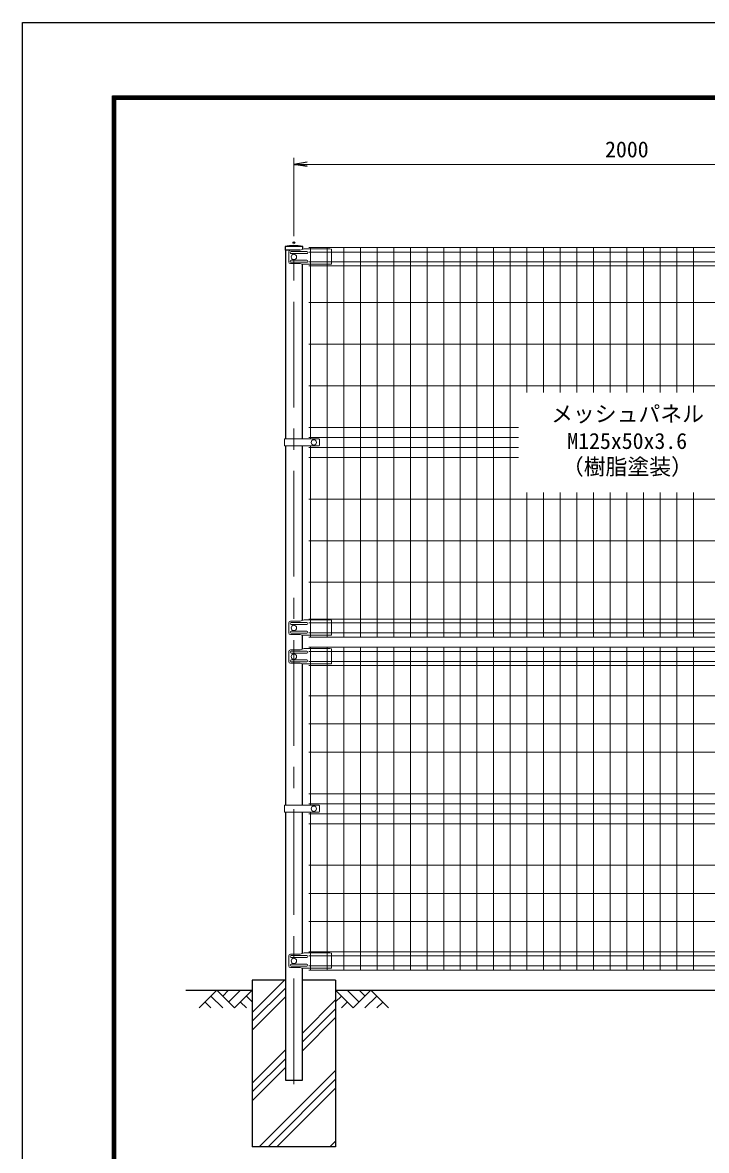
# Model space of a CAD drawing. Units: millimetres, scale not verified. Extents: x -4200 to 4200, y -2970 to 2970.
# Drawn here: x -4200 to -2146, y -417 to 2970 of the extents above; entities that cross this region are included whole.
import ezdxf
from ezdxf.enums import TextEntityAlignment as Align

# ---------------------------------------------------------------- set-up
doc = ezdxf.new("R2010")
doc.units = ezdxf.units.MM
doc.header["$LTSCALE"] = 10
doc.header["$PDMODE"] = 32
doc.header["$PDSIZE"] = 5
doc.linetypes.add('USER1', pattern=[50.8, 31.75, -6.35, 6.35, -6.35])
for name, color, linetype, lineweight in [('0-3_D-STR1', 1, 'Continuous', 25), ('0-4_D-BMK', 2, 'USER1', 13), ('0-5_D-STR-DIM', 7, 'Continuous', 13), ('0-8_D-STR2', 7, 'Continuous', 13), ('0-9_D-STR3', 3, 'Continuous', 13), ('0-A_D-STR-TXT', 7, 'Continuous', 13), ('0-B_D-DCR-HCH', 7, 'Continuous', 13), ('0-C_D-BGD', 7, 'Continuous', 25), ('0-D_D-STR4', 7, 'Continuous', 25), ('0-E_D-TTL', 7, 'Continuous', 25)]:
    doc.layers.add(name, color=color, linetype=linetype, lineweight=lineweight)
doc.layers.add('0-6_0', color=7, linetype='Continuous')
doc.layers.add('0-7_Defpoints', color=7, linetype='Continuous')
doc.styles.add('ＭＳ ゴシック', font='')
doc.styles.get('ＭＳ ゴシック').set_extended_font_data('MS Gothic')

# ---------------------------------------------------------------- blocks, each defined once
blk = doc.blocks.new('_Open')
at = {"layer": '0-6_0'}
blk.add_line((-10, 1.667), (0, 0), dxfattribs=at)
blk.add_lwpolyline([(-10, -1.667), (0, 0), (-10, 0)], dxfattribs=at)

msp = doc.modelspace()

# ---------------------------------------------------------------- linework, layer by layer
at = {"layer": '0-3_D-STR1'}
for p, q in [((-3358.37, 2296.98), (-3411.57, 2296.98)), ((-3411.57, 2296.98), (-3411.57, 2285.98)), ((-3358.37, 2296.98), (-3411.57, 2296.98)), ((-3411.57, 2296.98), (-3411.57, 2285.98)), ((-3365.62, 2285.98), (-3411.57, 2285.98)), ((-3365.62, 2285.98), (-3411.57, 2285.98)), ((-3410.37, 2285.98), (-3410.37, 1719.48)), ((-3358.37, 2288.49), (-3358.37, 2296.98)), ((-3358.37, 2288.49), (-3358.37, 2296.98)), ((-3359.57, 1719.48), (-3359.57, 2244.16)), ((-3410.37, 1698.48), (-3410.37, 619.48)), ((-3359.57, 1174.07), (-3359.57, 1698.48)), ((-3359.57, 1088.07), (-3359.57, 1130.16)), ((-3359.57, 619.48), (-3359.57, 1044.16)), ((-3410.37, 598.48), (-3410.37, -206.02)), ((-3359.57, 174.07), (-3359.57, 598.48)), ((-3359.57, -206.02), (-3359.57, 130.16)), ((-3410.37, -206.02), (-3359.57, -206.02))]:
    msp.add_line(p, q, dxfattribs=at)
msp.add_arc((-3384.97, 2180.55), 119.43, 77.13052, 102.86948, dxfattribs=at)
msp.add_arc((-3384.97, 2180.55), 119.43, 77.13052, 102.86948, dxfattribs=at)
at = {"layer": '0-4_D-BMK'}
msp.add_line((-3384.97, -218.02), (-3384.97, 2308.98), dxfattribs=at)
at = {"layer": '0-5_D-STR-DIM'}
for p, q in [((-3384.97, 2328.98), (-3384.97, 2563.98)), ((-3384.97, 2328.98), (-3384.97, 2563.98)), ((-3344.97, 2543.98), (-1424.97, 2543.98)), ((-3344.97, 2543.98), (-1424.97, 2543.98))]:
    msp.add_line(p, q, dxfattribs=at)
at = {"layer": '0-7_Defpoints'}
msp.add_point((-3384.97, 2308.98), dxfattribs=at)
at = {"layer": '0-8_D-STR2'}
for p, q in [((-1429.97, 2293.98), (-3339.97, 2293.98)), ((-1429.97, 2280.88), (-3339.97, 2280.88)), ((-3334.97, 1719.48), (-3334.97, 2293.98)), ((-3284.97, 1123.98), (-3284.97, 2293.98)), ((-3234.97, 1123.98), (-3234.97, 2293.98)), ((-3184.97, 1123.98), (-3184.97, 2293.98)), ((-3134.97, 1123.98), (-3134.97, 2293.98)), ((-3084.97, 1123.98), (-3084.97, 2293.98)), ((-3034.97, 1123.98), (-3034.97, 2293.98)), ((-2984.97, 1123.98), (-2984.97, 2293.98)), ((-2934.97, 1123.98), (-2934.97, 2293.98)), ((-2884.97, 1123.98), (-2884.97, 2293.98)), ((-2834.97, 1123.98), (-2834.97, 2293.98)), ((-2784.97, 1123.98), (-2784.97, 2293.98)), ((-2734.97, 1123.98), (-2734.97, 2293.98)), ((-2684.97, 1858.98), (-2684.97, 2293.98)), ((-2634.97, 1858.98), (-2634.97, 2293.98)), ((-2584.97, 1858.98), (-2584.97, 2293.98)), ((-2534.97, 1858.98), (-2534.97, 2293.98)), ((-2484.97, 1858.98), (-2484.97, 2293.98)), ((-2434.97, 1858.98), (-2434.97, 2293.98)), ((-2384.97, 1858.98), (-2384.97, 2293.98)), ((-2334.97, 1858.98), (-2334.97, 2293.98)), ((-2284.97, 1858.98), (-2284.97, 2293.98)), ((-2234.97, 1858.98), (-2234.97, 2293.98)), ((-2184.97, 1858.98), (-2184.97, 2293.98)), ((-1429.97, 2251.08), (-3339.97, 2251.08)), ((-1429.97, 2239.22), (-3339.97, 2239.22)), ((-1429.97, 2128.98), (-3339.97, 2128.98)), ((-1429.97, 2003.98), (-3339.97, 2003.98)), ((-1429.97, 1878.98), (-3339.97, 1878.98)), ((-2709.97, 1753.98), (-3339.97, 1753.98)), ((-2709.97, 1723.98), (-3339.97, 1723.98)), ((-2709.97, 1693.98), (-3339.97, 1693.98)), ((-3334.97, 1123.98), (-3334.97, 1698.48)), ((-2709.97, 1663.98), (-3339.97, 1663.98)), ((-2684.97, 1123.98), (-2684.97, 1558.98)), ((-2634.97, 1123.98), (-2634.97, 1558.98)), ((-2584.97, 1123.98), (-2584.97, 1558.98)), ((-2534.97, 1123.98), (-2534.97, 1558.98)), ((-2484.97, 1123.98), (-2484.97, 1558.98)), ((-2434.97, 1123.98), (-2434.97, 1558.98)), ((-2384.97, 1123.98), (-2384.97, 1558.98)), ((-2334.97, 1123.98), (-2334.97, 1558.98)), ((-2284.97, 1123.98), (-2284.97, 1558.98)), ((-2234.97, 1123.98), (-2234.97, 1558.98)), ((-2184.97, 1123.98), (-2184.97, 1558.98)), ((-1429.97, 1538.98), (-3339.97, 1538.98)), ((-1429.97, 1413.98), (-3339.97, 1413.98)), ((-1429.97, 1288.98), (-3339.97, 1288.98)), ((-1429.97, 1178.74), (-3339.97, 1178.74)), ((-1429.97, 1166.88), (-3339.97, 1166.88)), ((-1429.97, 1137.08), (-3339.97, 1137.08)), ((-1429.97, 1123.98), (-3339.97, 1123.98)), ((-1429.97, 1093.98), (-3339.97, 1093.98)), ((-3334.97, 619.48), (-3334.97, 1093.98)), ((-3284.97, 123.98), (-3284.97, 1093.98)), ((-3234.97, 123.98), (-3234.97, 1093.98)), ((-3184.97, 123.98), (-3184.97, 1093.98)), ((-3134.97, 123.98), (-3134.97, 1093.98)), ((-3084.97, 123.98), (-3084.97, 1093.98)), ((-3034.97, 123.98), (-3034.97, 1093.98)), ((-2984.97, 123.98), (-2984.97, 1093.98)), ((-2934.97, 123.98), (-2934.97, 1093.98)), ((-2884.97, 123.98), (-2884.97, 1093.98)), ((-2834.97, 123.98), (-2834.97, 1093.98)), ((-2784.97, 123.98), (-2784.97, 1093.98)), ((-2734.97, 123.98), (-2734.97, 1093.98)), ((-2684.97, 123.98), (-2684.97, 1093.98)), ((-2634.97, 123.98), (-2634.97, 1093.98)), ((-2584.97, 123.98), (-2584.97, 1093.98)), ((-2534.97, 123.98), (-2534.97, 1093.98)), ((-2484.97, 123.98), (-2484.97, 1093.98)), ((-2434.97, 123.98), (-2434.97, 1093.98)), ((-2384.97, 123.98), (-2384.97, 1093.98)), ((-2334.97, 123.98), (-2334.97, 1093.98)), ((-2284.97, 123.98), (-2284.97, 1093.98)), ((-2234.97, 123.98), (-2234.97, 1093.98)), ((-2184.97, 123.98), (-2184.97, 1093.98)), ((-1429.97, 1080.88), (-3339.97, 1080.88)), ((-1429.97, 1051.08), (-3339.97, 1051.08)), ((-1429.97, 1039.22), (-3339.97, 1039.22)), ((-1429.97, 947.98), (-3339.97, 947.98)), ((-1429.97, 863.48), (-3339.97, 863.48)), ((-1429.97, 778.98), (-3339.97, 778.98)), ((-1429.97, 653.98), (-3339.97, 653.98)), ((-1429.97, 623.98), (-3339.97, 623.98)), ((-1429.97, 593.98), (-3339.97, 593.98)), ((-3334.97, 123.98), (-3334.97, 598.48)), ((-1429.97, 563.98), (-3339.97, 563.98)), ((-1429.97, 438.98), (-3339.97, 438.98)), ((-1429.97, 354.48), (-3339.97, 354.48)), ((-1429.97, 269.98), (-3339.97, 269.98)), ((-1429.97, 178.74), (-3339.97, 178.74)), ((-1429.97, 166.88), (-3339.97, 166.88)), ((-1429.97, 137.08), (-3339.97, 137.08)), ((-1429.97, 123.98), (-3339.97, 123.98))]:
    msp.add_line(p, q, dxfattribs=at)
at = {"layer": '0-9_D-STR3'}
for p, q in [((-3400.46, 2280.98), (-3400.46, 2250.98)), ((-3365.62, 2285.98), (-3395.46, 2285.98)), ((-3345.97, 2281.98), (-3393.39, 2281.98)), ((-3345.97, 2275.98), (-3393.39, 2275.98)), ((-3354.06, 2289.98), (-3365.62, 2285.98)), ((-3276.97, 2289.98), (-3354.06, 2289.98)), ((-3276.97, 2289.98), (-3271.97, 2288.98)), ((-3271.97, 2288.98), (-3271.97, 2245.16)), ((-3365.62, 2245.98), (-3395.46, 2245.98)), ((-3345.97, 2255.98), (-3393.39, 2255.98)), ((-3345.97, 2249.98), (-3393.39, 2249.98)), ((-3360.37, 2244.16), (-3365.62, 2245.98)), ((-3360.37, 2244.16), (-3272.97, 2244.16)), ((-3412.67, 1719.48), (-3309.99, 1719.48)), ((-3412.67, 1719.48), (-3412.67, 1698.48)), ((-3412.67, 1698.48), (-3309.99, 1698.48)), ((-3307.99, 1717.48), (-3307.99, 1700.48)), ((-3400.46, 1166.98), (-3400.46, 1136.98)), ((-3365.62, 1171.98), (-3395.46, 1171.98)), ((-3345.97, 1167.98), (-3393.39, 1167.98)), ((-3345.97, 1161.98), (-3393.39, 1161.98)), ((-3354.06, 1175.98), (-3365.62, 1171.98)), ((-3276.97, 1175.98), (-3354.06, 1175.98)), ((-3276.97, 1175.98), (-3271.97, 1174.98)), ((-3271.97, 1174.98), (-3271.97, 1131.16)), ((-3365.62, 1131.98), (-3395.46, 1131.98)), ((-3345.97, 1141.98), (-3393.39, 1141.98)), ((-3345.97, 1135.98), (-3393.39, 1135.98)), ((-3360.37, 1130.16), (-3365.62, 1131.98)), ((-3360.37, 1130.16), (-3272.97, 1130.16)), ((-3365.62, 1085.98), (-3395.46, 1085.98)), ((-3354.06, 1089.98), (-3365.62, 1085.98)), ((-3276.97, 1089.98), (-3354.06, 1089.98)), ((-3276.97, 1089.98), (-3271.97, 1088.98)), ((-3271.97, 1088.98), (-3271.97, 1045.16)), ((-3400.46, 1080.98), (-3400.46, 1050.98)), ((-3345.97, 1081.98), (-3393.39, 1081.98)), ((-3345.97, 1075.98), (-3393.39, 1075.98)), ((-3345.97, 1055.98), (-3393.39, 1055.98)), ((-3365.62, 1045.98), (-3395.46, 1045.98)), ((-3345.97, 1049.98), (-3393.39, 1049.98)), ((-3360.37, 1044.16), (-3365.62, 1045.98)), ((-3360.37, 1044.16), (-3272.97, 1044.16)), ((-3412.67, 619.48), (-3309.99, 619.48)), ((-3412.67, 619.48), (-3412.67, 598.48)), ((-3307.99, 617.48), (-3307.99, 600.48)), ((-3412.67, 598.48), (-3309.99, 598.48)), ((-3365.62, 171.98), (-3395.46, 171.98)), ((-3354.06, 175.98), (-3365.62, 171.98)), ((-3276.97, 175.98), (-3354.06, 175.98)), ((-3276.97, 175.98), (-3271.97, 174.98)), ((-3271.97, 174.98), (-3271.97, 131.16)), ((-3400.46, 166.98), (-3400.46, 136.98)), ((-3345.97, 167.98), (-3393.39, 167.98)), ((-3345.97, 161.98), (-3393.39, 161.98)), ((-3345.97, 141.98), (-3393.39, 141.98)), ((-3345.97, 135.98), (-3393.39, 135.98)), ((-3365.62, 131.98), (-3395.46, 131.98)), ((-3360.37, 130.16), (-3365.62, 131.98)), ((-3360.37, 130.16), (-3272.97, 130.16))]:
    msp.add_line(p, q, dxfattribs=at)
for centre in [(-3384.97, 2265.98), (-3324.97, 1708.98), (-3384.97, 1151.98), (-3384.97, 1065.98), (-3324.97, 608.98), (-3384.97, 151.98)]:
    msp.add_circle(centre, 8, dxfattribs=at)
for centre, radius, start, end in [((-3395.46, 2280.98), 5, 90, 180), ((-3393.39, 2278.98), 3, 90, 270), ((-3345.97, 2278.98), 3, 270, 90), ((-3395.46, 2250.98), 5, 180, 270), ((-3393.39, 2252.98), 3, 90, 270), ((-3345.97, 2252.98), 3, 270, 90), ((-3272.97, 2245.16), 1, 270, 0), ((-3309.99, 1717.48), 2, 0, 90), ((-3309.99, 1700.48), 2, 270, 0), ((-3395.46, 1166.98), 5, 90, 180), ((-3393.39, 1164.98), 3, 90, 270), ((-3345.97, 1164.98), 3, 270, 90), ((-3395.46, 1136.98), 5, 180, 270), ((-3393.39, 1138.98), 3, 90, 270), ((-3345.97, 1138.98), 3, 270, 90), ((-3272.97, 1131.16), 1, 270, 0), ((-3395.46, 1080.98), 5, 90, 180), ((-3395.46, 1050.98), 5, 180, 270), ((-3393.39, 1078.98), 3, 90, 270), ((-3393.39, 1052.98), 3, 90, 270), ((-3345.97, 1078.98), 3, 270, 90), ((-3345.97, 1052.98), 3, 270, 90), ((-3272.97, 1045.16), 1, 270, 0), ((-3309.99, 617.48), 2, 0, 90), ((-3309.99, 600.48), 2, 270, 0), ((-3395.46, 166.98), 5, 90, 180), ((-3395.46, 136.98), 5, 180, 270), ((-3393.39, 164.98), 3, 90, 270), ((-3393.39, 138.98), 3, 90, 270), ((-3345.97, 164.98), 3, 270, 90), ((-3345.97, 138.98), 3, 270, 90), ((-3272.97, 131.16), 1, 270, 0)]:
    msp.add_arc(centre, radius, start, end, dxfattribs=at)
at = {"layer": '0-B_D-DCR-HCH'}
for p, q in [((-3509.97, -2.9), (-3413.1, 93.98)), ((-3509.97, -29.41), (-3410.37, 70.19)), ((-3616.4, 63.98), (-3669.61, 10.77)), ((-3634.14, 46.24), (-3598.5, 10.77)), ((-3616.4, 63.98), (-3563.19, 10.77)), ((-3598.66, 46.24), (-3580.92, 63.98)), ((-3580.92, 28.5), (-3545.45, 63.98)), ((-3563.19, 10.77), (-3509.97, 63.98)), ((-3527.71, 46.24), (-3509.97, 28.59)), ((-3509.97, -55.93), (-3410.37, 43.67)), ((-3359.57, -64.63), (-3259.97, 34.97)), ((-3206.76, 10.77), (-3259.97, 63.98)), ((-3242.24, 46.24), (-3259.97, 28.59)), ((-3189.03, 28.5), (-3224.5, 63.98)), ((-3153.55, 63.98), (-3206.76, 10.77)), ((-3171.2, 46.15), (-3189.03, 63.98)), ((-3135.81, 46.24), (-3171.45, 10.77)), ((-3153.55, 63.98), (-3100.34, 10.77)), ((-3651.87, 28.5), (-3634.05, 10.77)), ((-3545.45, 28.5), (-3527.63, 10.77)), ((-3359.57, -91.14), (-3259.97, 8.46)), ((-3224.5, 28.5), (-3242.32, 10.77)), ((-3118.08, 28.5), (-3135.89, 10.77)), ((-3359.57, -117.66), (-3259.97, -18.06)), ((-3509.97, -215.03), (-3410.37, -115.43)), ((-3509.97, -241.54), (-3410.37, -141.94)), ((-3509.97, -268.06), (-3410.37, -168.46)), ((-3488.83, -406.02), (-3259.97, -177.16)), ((-3462.32, -406.02), (-3259.97, -203.68)), ((-3435.8, -406.02), (-3259.97, -230.19)), ((-3276.7, -406.02), (-3259.97, -389.29))]:
    msp.add_line(p, q, dxfattribs=at)
at = {"layer": '0-C_D-BGD'}
for p, q in [((-3709.97, 63.98), (-3509.97, 63.98)), ((-3259.97, 63.98), (-1509.97, 63.98))]:
    msp.add_line(p, q, dxfattribs=at)
at = {"layer": '0-D_D-STR4'}
for p, q in [((-3509.97, 93.98), (-3509.97, -406.02)), ((-3410.37, 93.98), (-3509.97, 93.98)), ((-3259.97, 93.98), (-3359.57, 93.98)), ((-3259.97, 93.98), (-3259.97, -406.02)), ((-3259.97, -406.02), (-3509.97, -406.02))]:
    msp.add_line(p, q, dxfattribs=at)
at = {"layer": '0-E_D-TTL', "color": 2}
msp.add_lwpolyline([(-4200, 2970), (4200, 2970), (4200, -2970), (-4200, -2970)], close=True, dxfattribs=at)
at = {"layer": '0-E_D-TTL'}
for points in [[(-3930, 2750), (3930, 2750), (3930, -2750), (-3930, -2750)], [(-3927.5, 2747.5), (3927.5, 2747.5), (3927.5, -2747.5), (-3927.5, -2747.5)], [(-3925, 2745), (3925, 2745), (3925, -2745), (-3925, -2745)], [(-3922.5, 2742.5), (3922.5, 2742.5), (3922.5, -2742.5), (-3922.5, -2742.5)], [(-3920, 2740), (3920, 2740), (3920, -2740), (-3920, -2740)]]:
    msp.add_lwpolyline(points, close=True, dxfattribs=at)

# ---------------------------------------------------------------- block references
at = {"layer": '0-5_D-STR-DIM', "xscale": 4, "yscale": 4, "rotation": 180}
msp.add_blockref('_Open', (-3384.97, 2543.98), dxfattribs=at)
msp.add_blockref('_Open', (-3384.97, 2543.98), dxfattribs=at)

# ---------------------------------------------------------------- texts
at = {"layer": '0-5_D-STR-DIM', "style": 'ＭＳ ゴシック'}
msp.add_text('2000', height=48.09, dxfattribs=at).set_placement((-2450.22, 2550.73), align=Align.BOTTOM_LEFT)
msp.add_text('2000', height=48.09, dxfattribs=at).set_placement((-2450.22, 2550.73), align=Align.BOTTOM_LEFT)
at = {"layer": '0-A_D-STR-TXT', "style": 'ＭＳ ゴシック'}
for s, p in [('メッシュパネル', (-2612.39, 1756.38)), ('M125x50x3.6', (-2563.65, 1674.98)), ('（樹脂塗装）', (-2579.9, 1597.65))]:
    msp.add_text(s, height=48.09, dxfattribs=at).set_placement(p, align=Align.BOTTOM_LEFT)

doc.saveas('drawing.dxf')
